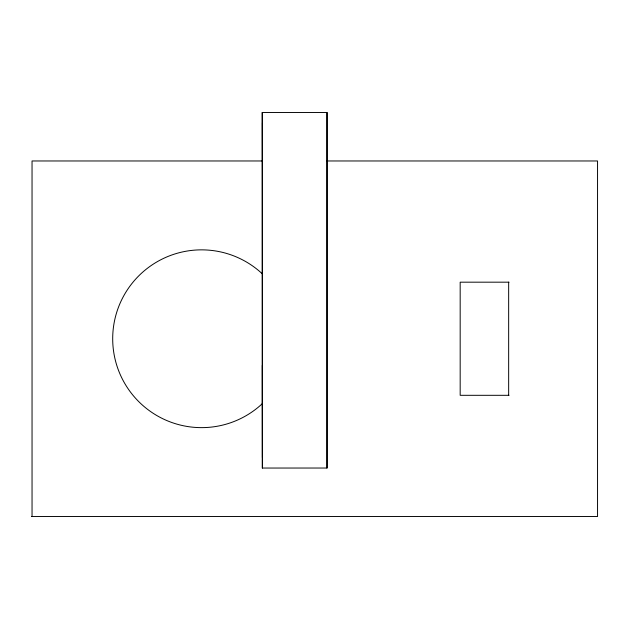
<?xml version="1.0" encoding="UTF-8"?>
<svg xmlns="http://www.w3.org/2000/svg" width="629" height="629" viewBox="0 0 629 629"><rect width="100%" height="100%" fill="white"/><g stroke="black" fill="none" stroke-linecap="round" stroke-linejoin="round"><path stroke-width="0.94" d="M262.254 112.481L327.119 112.473L327.119 468.031L262.254 468.047L262.254 112.481L262.466 468.047M262.403 160.969L32.04 160.969L32.048 516.527M327.151 160.969L597.55 160.969L597.55 516.527L31.45 516.527M509.034 282.177L460.176 282.177L460.176 395.311L509.034 395.311M508.657 282.177L508.657 395.311M326.907 112.473L326.907 468.031M262.435 403.543A88.893 88.893 0 0 1 138.073 400.94A88.893 88.893 0 0 1 138.073 276.556A88.893 88.893 0 0 1 262.435 273.945M262.372 365.292L262.435 457.668L262.419 365.292M262.442 122.859L262.497 215.236L262.442 122.859"/></g></svg>
